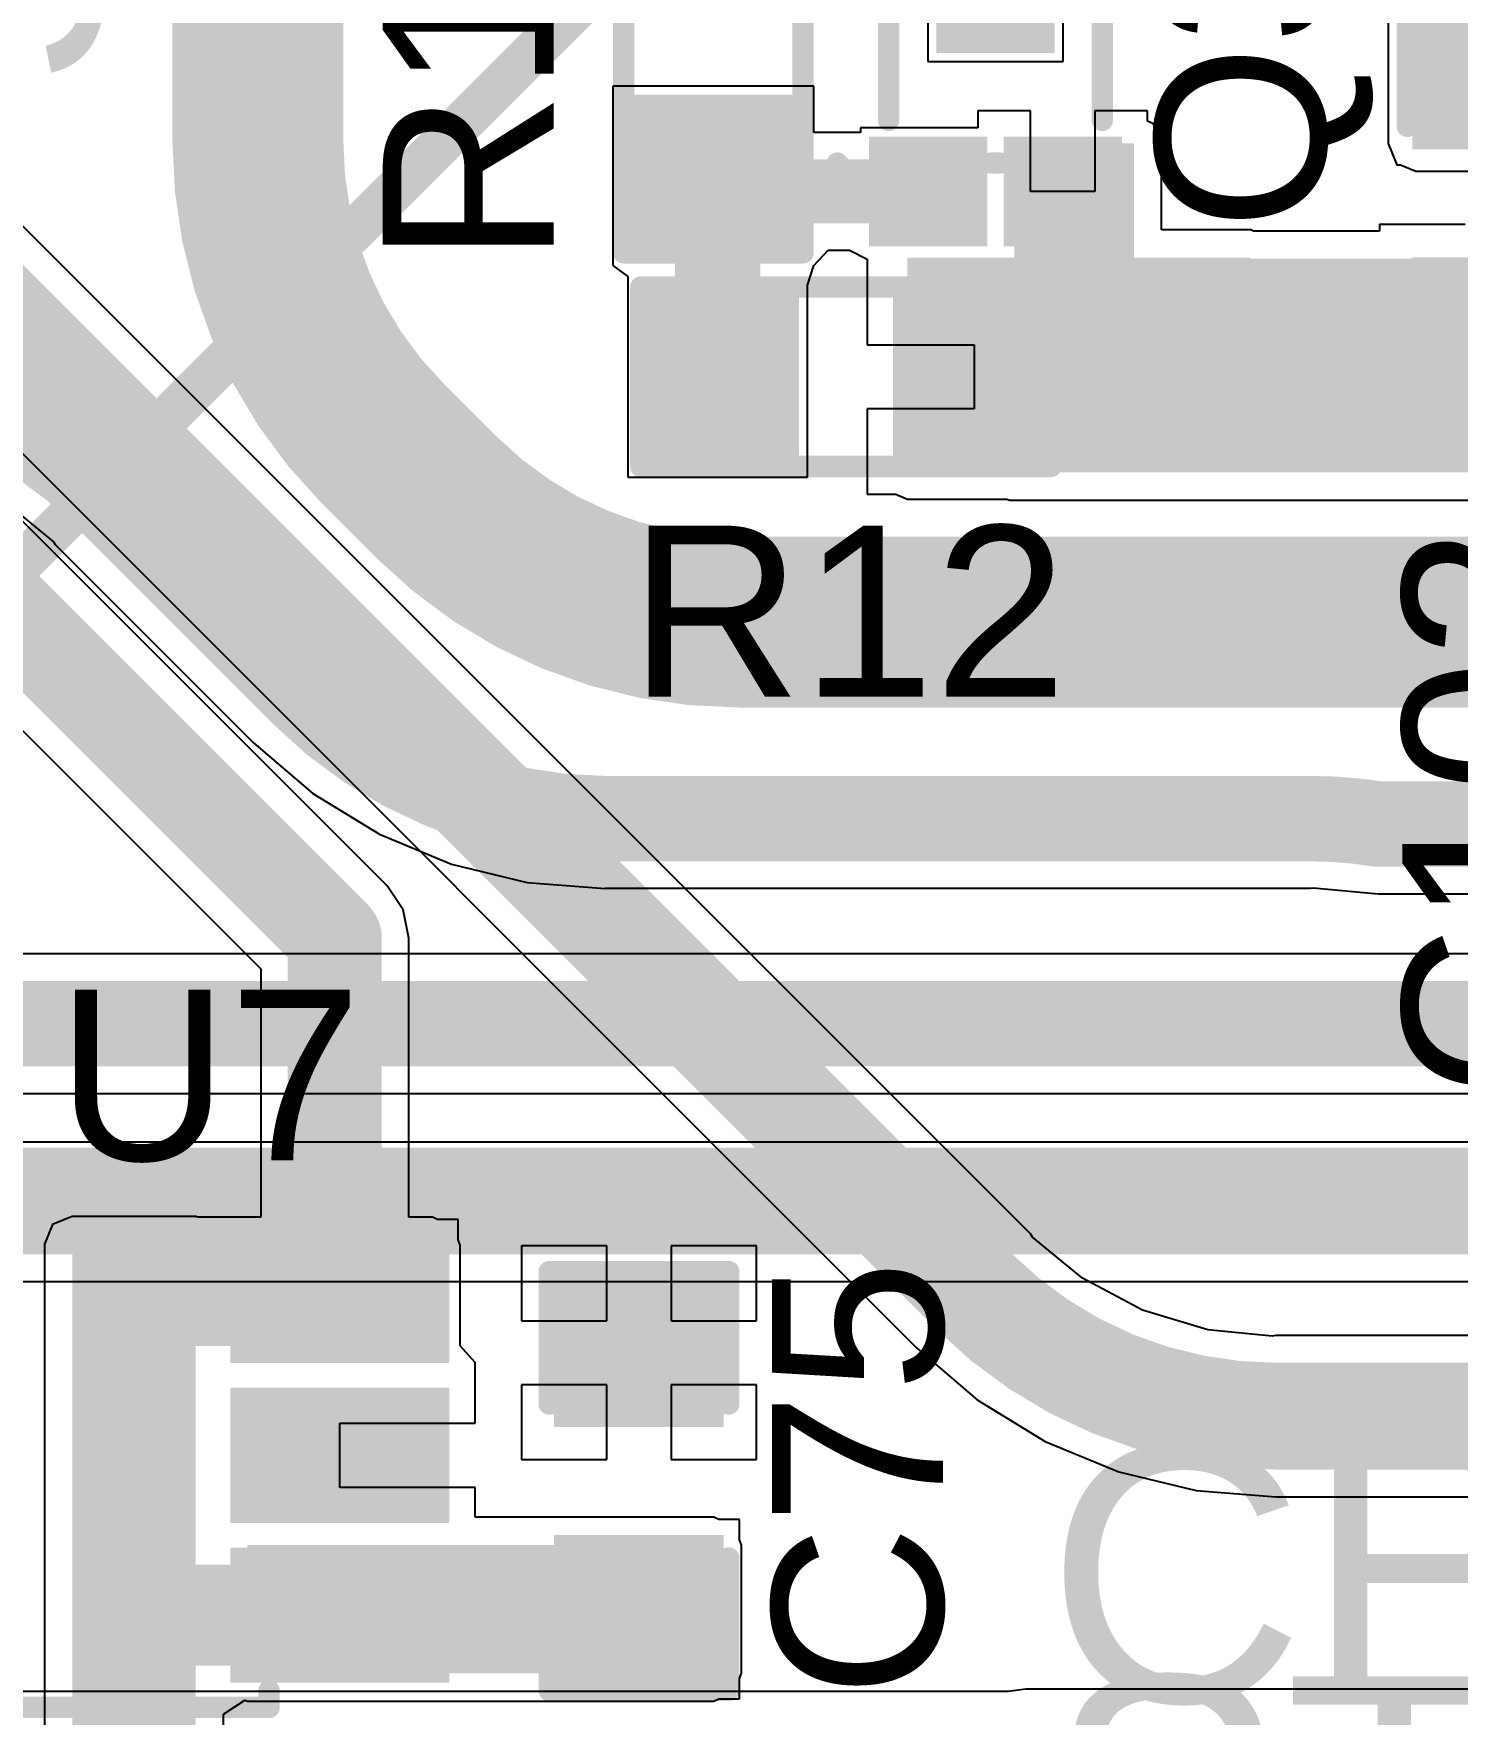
# Model space of a CAD drawing. Header units: millimetres. Extents: x -0.86 to 3.12, y -2.15 to 0.92.
# Drawn here: x 1.2378 to 1.571, y -0.8927 to -0.4994 of the extents above; entities that cross this region are included whole.
import ezdxf

# ---------------------------------------------------------------- set-up
doc = ezdxf.new("R2010")
doc.units = ezdxf.units.MM
doc.header["$MEASUREMENT"] = 0
for name, color, linetype in [('BottomLayer', 5, 'Continuous'), ('Mechanical1', 6, 'Continuous'), ('Mechanical2', 216, 'Continuous'), ('TopLayer', 1, 'Continuous'), ('TopOverlay', 2, 'Continuous'), ('TopPaste', 8, 'Continuous'), ('TopSolder', 216, 'Continuous'), ('ViaHoleLayer', 16, 'Continuous')]:
    doc.layers.add(name, color=color, linetype=linetype)
doc.styles.add('Arial', font='', dxfattribs={"height": 0.2})
doc.styles.get('Arial').set_extended_font_data('Arial')

# ---------------------------------------------------------------- blocks, each defined once
blk = doc.blocks.new('R___0603_37')
at = {"layer": 'TopLayer'}
for points in [[(-0.015, 0.0175), (-0.015, -0.0175), (-0.045, -0.0175), (-0.045, 0.0175)], [(0.045, 0.0175), (0.045, -0.0175), (0.015, -0.0175), (0.015, 0.0175)]]:
    blk.add_hatch(color=1, dxfattribs=at).paths.add_polyline_path(points)
at = {"layer": 'TopPaste'}
for points in [[(-0.015, 0.0175), (-0.015, -0.0175), (-0.045, -0.0175), (-0.045, 0.0175)], [(0.045, 0.0175), (0.045, -0.0175), (0.015, -0.0175), (0.015, 0.0175)]]:
    blk.add_hatch(color=8, dxfattribs=at).paths.add_polyline_path(points)
at = {"layer": 'TopSolder'}
for points in [[(-0.011, 0.0215), (-0.011, -0.0215), (-0.049, -0.0215), (-0.049, 0.0215)], [(0.049, 0.0215), (0.049, -0.0215), (0.011, -0.0215), (0.011, 0.0215)]]:
    blk.add_hatch(color=216, dxfattribs=at).paths.add_polyline_path(points)
at = {"layer": 'TopOverlay', "const_width": 0.005}
for points in [[(-0.048, 0.021), (0.048, 0.021)], [(-0.048, -0.021), (-0.048, 0.021)], [(0.048, -0.021), (0.048, 0.021)], [(-0.048, -0.021), (0.048, -0.021)]]:
    blk.add_lwpolyline(points, dxfattribs=at)
at = {"layer": 'TopOverlay', "const_width": 0.0025}
for points in [[(-0.04925, 0.021, 1), (-0.04675, 0.021, 1)], [(-0.04925, 0.021, 1), (-0.04675, 0.021, 1)], [(0.04675, 0.021, 1), (0.04925, 0.021, 1)], [(0.04675, 0.021, 1), (0.04925, 0.021, 1)], [(-0.04925, -0.021, 1), (-0.04675, -0.021, 1)], [(-0.04925, -0.021, 1), (-0.04675, -0.021, 1)], [(0.04675, -0.021, 1), (0.04925, -0.021, 1)], [(0.04675, -0.021, 1), (0.04925, -0.021, 1)]]:
    blk.add_lwpolyline(points, format="xyb", close=True, dxfattribs=at)
blk = doc.blocks.new('R___0603_38')
at = {"layer": 'TopLayer'}
for points in [[(-0.015, 0.0175), (-0.015, -0.0175), (-0.045, -0.0175), (-0.045, 0.0175)], [(0.045, 0.0175), (0.045, -0.0175), (0.015, -0.0175), (0.015, 0.0175)]]:
    blk.add_hatch(color=1, dxfattribs=at).paths.add_polyline_path(points)
at = {"layer": 'TopPaste'}
for points in [[(-0.015, 0.0175), (-0.015, -0.0175), (-0.045, -0.0175), (-0.045, 0.0175)], [(0.045, 0.0175), (0.045, -0.0175), (0.015, -0.0175), (0.015, 0.0175)]]:
    blk.add_hatch(color=8, dxfattribs=at).paths.add_polyline_path(points)
at = {"layer": 'TopSolder'}
for points in [[(-0.011, 0.0215), (-0.011, -0.0215), (-0.049, -0.0215), (-0.049, 0.0215)], [(0.049, 0.0215), (0.049, -0.0215), (0.011, -0.0215), (0.011, 0.0215)]]:
    blk.add_hatch(color=216, dxfattribs=at).paths.add_polyline_path(points)
at = {"layer": 'TopOverlay', "const_width": 0.005}
for points in [[(-0.048, 0.021), (0.048, 0.021)], [(-0.048, 0.021), (-0.048, -0.021)], [(0.048, 0.021), (0.048, -0.021)], [(-0.048, -0.021), (0.048, -0.021)]]:
    blk.add_lwpolyline(points, dxfattribs=at)
at = {"layer": 'TopOverlay', "const_width": 0.0025}
for points in [[(-0.04925, 0.021, 1), (-0.04675, 0.021, 1)], [(-0.04925, 0.021, 1), (-0.04675, 0.021, 1)], [(0.04675, 0.021, 1), (0.04925, 0.021, 1)], [(0.04675, 0.021, 1), (0.04925, 0.021, 1)], [(-0.04925, -0.021, 1), (-0.04675, -0.021, 1)], [(-0.04925, -0.021, 1), (-0.04675, -0.021, 1)], [(0.04675, -0.021, 1), (0.04925, -0.021, 1)], [(0.04675, -0.021, 1), (0.04925, -0.021, 1)]]:
    blk.add_lwpolyline(points, format="xyb", close=True, dxfattribs=at)
blk = doc.blocks.new('SOT_723_40')
at = {"layer": 'TopLayer'}
for points in [[(-0.00984, 0.0315), (0.00984, 0.0315), (0.00984, 0.01378), (-0.00984, 0.01378)], [(-0.02559, -0.01378), (-0.00591, -0.01378), (-0.00591, -0.0315), (-0.02559, -0.0315)], [(0.00591, -0.01378), (0.02559, -0.01378), (0.02559, -0.0315), (0.00591, -0.0315)]]:
    blk.add_hatch(color=1, dxfattribs=at).paths.add_polyline_path(points)
at = {"layer": 'TopPaste'}
for points in [[(-0.00984, 0.0315), (0.00984, 0.0315), (0.00984, 0.01378), (-0.00984, 0.01378)], [(-0.02559, -0.01378), (-0.00591, -0.01378), (-0.00591, -0.0315), (-0.02559, -0.0315)], [(0.00591, -0.01378), (0.02559, -0.01378), (0.02559, -0.0315), (0.00591, -0.0315)]]:
    blk.add_hatch(color=8, dxfattribs=at).paths.add_polyline_path(points)
at = {"layer": 'TopSolder'}
for points in [[(-0.01384, 0.0355), (0.01384, 0.0355), (0.01384, 0.00978), (-0.01384, 0.00978)], [(-0.02959, -0.00978), (-0.00191, -0.00978), (-0.00191, -0.0355), (-0.02959, -0.0355)], [(0.00191, -0.00978), (0.02959, -0.00978), (0.02959, -0.0355), (0.00191, -0.0355)]]:
    blk.add_hatch(color=216, dxfattribs=at).paths.add_polyline_path(points)
at = {"layer": 'TopOverlay', "const_width": 0.005}
for points in [[(-0.025, -0.006), (-0.025, 0.025)], [(-0.025, 0.025), (-0.015, 0.025)], [(-0.025, -0.006), (-0.025, 0.025)], [(-0.025, 0.025), (-0.015, 0.025)], [(0.015, 0.025), (0.025, 0.025)], [(0.025, -0.006), (0.025, 0.025)], [(-0.037, -0.026), (-0.037, -0.016)], [(-0.037, -0.016), (-0.032, -0.021)], [(-0.001, -0.016), (0.001, -0.016)], [(-0.037, -0.026), (-0.032, -0.021)]]:
    blk.add_lwpolyline(points, dxfattribs=at)
at = {"layer": 'TopOverlay', "const_width": 0.0025}
for points in [[(-0.02625, 0.025, 1), (-0.02375, 0.025, 1)], [(-0.02625, 0.025, 1), (-0.02375, 0.025, 1)], [(-0.02625, 0.025, 1), (-0.02375, 0.025, 1)], [(-0.02625, 0.025, 1), (-0.02375, 0.025, 1)], [(-0.01625, 0.025, 1), (-0.01375, 0.025, 1)], [(-0.01625, 0.025, 1), (-0.01375, 0.025, 1)], [(0.01375, 0.025, 1), (0.01625, 0.025, 1)], [(0.02375, 0.025, 1), (0.02625, 0.025, 1)], [(0.02375, 0.025, 1), (0.02625, 0.025, 1)], [(-0.02625, -0.006, 1), (-0.02375, -0.006, 1)], [(-0.02625, -0.006, 1), (-0.02375, -0.006, 1)], [(0.02375, -0.006, 1), (0.02625, -0.006, 1)], [(-0.03825, -0.016, 1), (-0.03575, -0.016, 1)], [(-0.03825, -0.016, 1), (-0.03575, -0.016, 1)], [(-0.00225, -0.016, 1), (0.00025, -0.016, 1)], [(-0.00025, -0.016, 1), (0.00225, -0.016, 1)], [(-0.03325, -0.021, 1), (-0.03075, -0.021, 1)], [(-0.03325, -0.021, 1), (-0.03075, -0.021, 1)], [(-0.03825, -0.026, 1), (-0.03575, -0.026, 1)], [(-0.03825, -0.026, 1), (-0.03575, -0.026, 1)]]:
    blk.add_lwpolyline(points, format="xyb", close=True, dxfattribs=at)
blk = doc.blocks.new('C___0603_65')
at = {"layer": 'TopLayer'}
for points in [[(-0.015, 0.0175), (-0.015, -0.0175), (-0.045, -0.0175), (-0.045, 0.0175)], [(0.045, 0.0175), (0.045, -0.0175), (0.015, -0.0175), (0.015, 0.0175)]]:
    blk.add_hatch(color=1, dxfattribs=at).paths.add_polyline_path(points)
at = {"layer": 'TopPaste'}
for points in [[(-0.015, 0.0175), (-0.015, -0.0175), (-0.045, -0.0175), (-0.045, 0.0175)], [(0.045, 0.0175), (0.045, -0.0175), (0.015, -0.0175), (0.015, 0.0175)]]:
    blk.add_hatch(color=8, dxfattribs=at).paths.add_polyline_path(points)
at = {"layer": 'TopSolder'}
for points in [[(-0.01264, 0.01986), (-0.01264, -0.01986), (-0.04736, -0.01986), (-0.04736, 0.01986)], [(0.04736, 0.01986), (0.04736, -0.01986), (0.01264, -0.01986), (0.01264, 0.01986)]]:
    blk.add_hatch(color=216, dxfattribs=at).paths.add_polyline_path(points)
at = {"layer": 'TopOverlay', "const_width": 0.005}
for points in [[(-0.049, 0.021), (-0.049, -0.021)], [(-0.049, 0.021), (-0.018, 0.021)], [(0.018, 0.021), (0.049, 0.021)], [(0.049, 0.021), (0.049, -0.021)], [(-0.049, -0.021), (-0.018, -0.021)], [(0.018, -0.021), (0.049, -0.021)]]:
    blk.add_lwpolyline(points, dxfattribs=at)
at = {"layer": 'TopOverlay', "const_width": 0.0025}
for points in [[(-0.05025, 0.021, 1), (-0.04775, 0.021, 1)], [(-0.05025, 0.021, 1), (-0.04775, 0.021, 1)], [(-0.01925, 0.021, 1), (-0.01675, 0.021, 1)], [(0.01675, 0.021, 1), (0.01925, 0.021, 1)], [(0.04775, 0.021, 1), (0.05025, 0.021, 1)], [(0.04775, 0.021, 1), (0.05025, 0.021, 1)], [(-0.05025, -0.021, 1), (-0.04775, -0.021, 1)], [(-0.05025, -0.021, 1), (-0.04775, -0.021, 1)], [(-0.01925, -0.021, 1), (-0.01675, -0.021, 1)], [(0.01675, -0.021, 1), (0.01925, -0.021, 1)], [(0.04775, -0.021, 1), (0.05025, -0.021, 1)], [(0.04775, -0.021, 1), (0.05025, -0.021, 1)]]:
    blk.add_lwpolyline(points, format="xyb", close=True, dxfattribs=at)
blk = doc.blocks.new('SOT_23_5_80')
at = {"layer": 'TopLayer'}
for points in [[(-0.07283, 0.04921), (-0.02953, 0.04921), (-0.02953, 0.02559), (-0.07283, 0.02559)], [(0.02953, 0.04921), (0.07283, 0.04921), (0.07283, 0.02559), (0.02953, 0.02559)], [(-0.07283, 0.01181), (-0.02953, 0.01181), (-0.02953, -0.01181), (-0.07283, -0.01181)], [(-0.07283, -0.02559), (-0.02953, -0.02559), (-0.02953, -0.04921), (-0.07283, -0.04921)], [(0.02953, -0.02559), (0.07283, -0.02559), (0.07283, -0.04921), (0.02953, -0.04921)]]:
    blk.add_hatch(color=1, dxfattribs=at).paths.add_polyline_path(points)
at = {"layer": 'TopPaste'}
for points in [[(-0.07283, 0.04921), (-0.02953, 0.04921), (-0.02953, 0.02559), (-0.07283, 0.02559)], [(0.02953, 0.04921), (0.07283, 0.04921), (0.07283, 0.02559), (0.02953, 0.02559)], [(-0.07283, 0.01181), (-0.02953, 0.01181), (-0.02953, -0.01181), (-0.07283, -0.01181)], [(-0.07283, -0.02559), (-0.02953, -0.02559), (-0.02953, -0.04921), (-0.07283, -0.04921)], [(0.02953, -0.02559), (0.07283, -0.02559), (0.07283, -0.04921), (0.02953, -0.04921)]]:
    blk.add_hatch(color=8, dxfattribs=at).paths.add_polyline_path(points)
at = {"layer": 'TopSolder'}
for points in [[(-0.07683, 0.05321), (-0.02553, 0.05321), (-0.02553, 0.02159), (-0.07683, 0.02159)], [(0.02553, 0.05321), (0.07683, 0.05321), (0.07683, 0.02159), (0.02553, 0.02159)], [(-0.07683, 0.01581), (-0.02553, 0.01581), (-0.02553, -0.01581), (-0.07683, -0.01581)], [(-0.07683, -0.02159), (-0.02553, -0.02159), (-0.02553, -0.05321), (-0.07683, -0.05321)], [(0.02553, -0.02159), (0.07683, -0.02159), (0.07683, -0.05321), (0.02553, -0.05321)]]:
    blk.add_hatch(color=216, dxfattribs=at).paths.add_polyline_path(points)
at = {"layer": 'TopOverlay', "const_width": 0.005}
for points in [[(0.03439, 0.059), (-0.03461, 0.059)], [(-0.03461, 0.059), (-0.03461, 0.05506)], [(0.03439, 0.059), (0.03439, 0.05506)], [(-0.079, 0.037), (-0.084, 0.042)], [(-0.084, 0.042), (-0.084, 0.032)], [(-0.079, 0.037), (-0.084, 0.032)], [(0.03465, 0.01732), (0.03465, -0.01646)], [(-0.03461, -0.05506), (-0.03461, -0.059)], [(0.03439, -0.05506), (0.03439, -0.059)], [(0.03439, -0.059), (-0.03461, -0.059)]]:
    blk.add_lwpolyline(points, dxfattribs=at)
at = {"layer": 'TopOverlay', "const_width": 0.0025}
for points in [[(-0.03586, 0.059, 1), (-0.03336, 0.059, 1)], [(-0.03586, 0.059, 1), (-0.03336, 0.059, 1)], [(0.03314, 0.059, 1), (0.03564, 0.059, 1)], [(0.03314, 0.059, 1), (0.03564, 0.059, 1)], [(-0.03586, 0.05506, 1), (-0.03336, 0.05506, 1)], [(0.03314, 0.05506, 1), (0.03564, 0.05506, 1)], [(-0.08525, 0.042, 1), (-0.08275, 0.042, 1)], [(-0.08525, 0.042, 1), (-0.08275, 0.042, 1)], [(-0.08025, 0.037, 1), (-0.07775, 0.037, 1)], [(-0.08025, 0.037, 1), (-0.07775, 0.037, 1)], [(-0.08525, 0.032, 1), (-0.08275, 0.032, 1)], [(-0.08525, 0.032, 1), (-0.08275, 0.032, 1)], [(0.0334, 0.01732, 1), (0.0359, 0.01732, 1)], [(0.0334, -0.01646, 1), (0.0359, -0.01646, 1)], [(-0.03586, -0.05506, 1), (-0.03336, -0.05506, 1)], [(0.03314, -0.05506, 1), (0.03564, -0.05506, 1)], [(-0.03586, -0.059, 1), (-0.03336, -0.059, 1)], [(-0.03586, -0.059, 1), (-0.03336, -0.059, 1)], [(0.03314, -0.059, 1), (0.03564, -0.059, 1)], [(0.03314, -0.059, 1), (0.03564, -0.059, 1)]]:
    blk.add_lwpolyline(points, format="xyb", close=True, dxfattribs=at)
blk = doc.blocks.new('C___0603_106')
at = {"layer": 'TopLayer'}
for points in [[(-0.015, 0.0175), (-0.015, -0.0175), (-0.045, -0.0175), (-0.045, 0.0175)], [(0.045, 0.0175), (0.045, -0.0175), (0.015, -0.0175), (0.015, 0.0175)]]:
    blk.add_hatch(color=1, dxfattribs=at).paths.add_polyline_path(points)
at = {"layer": 'TopPaste'}
for points in [[(-0.015, 0.0175), (-0.015, -0.0175), (-0.045, -0.0175), (-0.045, 0.0175)], [(0.045, 0.0175), (0.045, -0.0175), (0.015, -0.0175), (0.015, 0.0175)]]:
    blk.add_hatch(color=8, dxfattribs=at).paths.add_polyline_path(points)
at = {"layer": 'TopSolder'}
for points in [[(-0.01264, 0.01986), (-0.01264, -0.01986), (-0.04736, -0.01986), (-0.04736, 0.01986)], [(0.04736, 0.01986), (0.04736, -0.01986), (0.01264, -0.01986), (0.01264, 0.01986)]]:
    blk.add_hatch(color=216, dxfattribs=at).paths.add_polyline_path(points)
at = {"layer": 'TopOverlay', "const_width": 0.005}
for points in [[(-0.049, -0.021), (-0.049, 0.021)], [(-0.018, 0.021), (-0.049, 0.021)], [(0.049, 0.021), (0.018, 0.021)], [(0.049, -0.021), (0.049, 0.021)], [(-0.018, -0.021), (-0.049, -0.021)], [(0.049, -0.021), (0.018, -0.021)]]:
    blk.add_lwpolyline(points, dxfattribs=at)
at = {"layer": 'TopOverlay', "const_width": 0.0025}
for points in [[(-0.05025, 0.021, 1), (-0.04775, 0.021, 1)], [(-0.05025, 0.021, 1), (-0.04775, 0.021, 1)], [(-0.01925, 0.021, 1), (-0.01675, 0.021, 1)], [(0.01675, 0.021, 1), (0.01925, 0.021, 1)], [(0.04775, 0.021, 1), (0.05025, 0.021, 1)], [(0.04775, 0.021, 1), (0.05025, 0.021, 1)], [(-0.05025, -0.021, 1), (-0.04775, -0.021, 1)], [(-0.05025, -0.021, 1), (-0.04775, -0.021, 1)], [(-0.01925, -0.021, 1), (-0.01675, -0.021, 1)], [(0.01675, -0.021, 1), (0.01925, -0.021, 1)], [(0.04775, -0.021, 1), (0.05025, -0.021, 1)], [(0.04775, -0.021, 1), (0.05025, -0.021, 1)]]:
    blk.add_lwpolyline(points, format="xyb", close=True, dxfattribs=at)

msp = doc.modelspace()

# ---------------------------------------------------------------- hatches: boundary and pattern name
at = {"layer": 'BottomLayer'}
h = msp.add_hatch(color=5, dxfattribs=at)
edge = h.paths.add_edge_path()
edge.add_arc((1.53628, -0.57105), 0.01181, 0, 360)
at = {"layer": 'TopLayer'}
for points in [[(1.72103, -0.52505), (1.72103, -0.47605), (1.56128, -0.47605), (1.56128, -0.52505)], [(1.46728, -0.56105), (1.49528, -0.56105), (1.49528, -0.52505), (1.46728, -0.52505)], [(1.52262, -0.60176), (1.52262, -0.55176), (1.44228, -0.55176), (1.44228, -0.60176)], [(1.67328, -0.60205), (1.67328, -0.55205), (1.46628, -0.55205), (1.46628, -0.60205)], [(1.24683, -1.0524), (1.27574, -1.0524), (1.27574, -0.78262), (1.24683, -0.78262)], [(1.25528, -0.80646), (1.33111, -0.80646), (1.33111, -0.78283), (1.25528, -0.78283)], [(1.28781, -0.88305), (1.39696, -0.88305), (1.39696, -0.85305), (1.28781, -0.85305)], [(1.25528, -0.88126), (1.33111, -0.88126), (1.33111, -0.85764), (1.25528, -0.85764)]]:
    msp.add_hatch(color=1, dxfattribs=at).paths.add_polyline_path(points)
h = msp.add_hatch(color=1, dxfattribs=at)
edge = h.paths.add_edge_path()
edge.add_arc((1.53628, -0.57105), 0.01181, 0, 360)
at = {"layer": 'ViaHoleLayer'}
h = msp.add_hatch(color=16, dxfattribs=at)
edge = h.paths.add_edge_path()
edge.add_arc((1.53628, -0.57105), 0.00591, 0, 360)

# ---------------------------------------------------------------- linework, layer by layer
at = {"layer": 'BottomLayer'}
for p, q in [((1.23029, -0.60828), (1.24244, -0.61825)), ((1.24244, -0.61825), (1.24285, -0.61887)), ((1.24285, -0.61887), (1.28928, -0.66529)), ((1.28928, -0.66529), (1.28924, -0.66532)), ((1.28924, -0.66532), (1.30313, -0.67718)), ((1.30313, -0.67718), (1.3187, -0.68672)), ((1.3187, -0.68672), (1.33556, -0.69371)), ((1.33556, -0.69371), (1.35332, -0.69797)), ((1.35332, -0.69797), (1.37152, -0.69941)), ((1.37152, -0.69941), (1.37152, -0.69936)), ((1.37152, -0.69936), (1.53657, -0.69936)), ((1.53657, -0.69936), (1.5373, -0.69921)), ((1.5373, -0.69921), (1.54985, -0.70045)), ((1.54985, -0.70045), (1.54985, -0.70045)), ((1.54985, -0.70045), (1.55244, -0.70063)), ((1.55244, -0.70063), (1.55464, -0.70063)), ((1.55464, -0.70063), (1.74334, -0.70063)), ((1.74112, -0.71473), (0.87625, -0.71473)), ((0.87625, -0.74736), (1.74112, -0.74736)), ((1.73712, -0.75873), (0.88607, -0.75873)), ((0.88607, -0.79136), (1.73712, -0.79136)), ((1.46586, -0.88733), (1.13015, -0.88733)), ((1.47003, -0.88678), (1.46586, -0.88733)), ((1.72316, -0.88678), (1.47003, -0.88678))]:
    msp.add_line(p, q, dxfattribs=at)
for points, const_width in [([(1.29028, -0.52463), (1.29028, -0.29077)], 0.04), ([(1.53628, -0.57105), (1.63589, -0.57105)], 0.025), ([(1.31957, -0.59534), (1.33199, -0.60776)], 0.04), ([(1.25439, -0.60734), (1.30081, -0.65376)], 0.02), ([(1.4027, -0.63705), (1.66999, -0.63705)], 0.04), ([(1.37152, -0.68305), (1.53657, -0.68305)], 0.02), ([(1.55244, -0.68431), (1.55244, -0.68431)], 0.02), ([(1.55244, -0.68431), (1.74334, -0.68431)], 0.02), ([(0.87625, -0.73105), (1.74828, -0.73105)], 0.02), ([(0.88607, -0.77505), (1.74428, -0.77505)], 0.02)]:
    msp.add_lwpolyline(points, dxfattribs=dict(at, const_width=const_width))
for points, const_width in [([(1.28028, -0.52463, 1), (1.30028, -0.52463, 1)], 0.02), ([(1.28028, -0.52463, 1), (1.30028, -0.52463, 1)], 0.02), ([(1.53003, -0.57105, 1), (1.54253, -0.57105, 1)], 0.0125), ([(1.30957, -0.59534, 1), (1.32957, -0.59534, 1)], 0.02), ([(1.30957, -0.59534, 1), (1.32957, -0.59534, 1)], 0.02), ([(1.32199, -0.60776, 1), (1.34199, -0.60776, 1)], 0.02), ([(1.32199, -0.60776, 1), (1.34199, -0.60776, 1)], 0.02), ([(1.24939, -0.60734, 1), (1.25939, -0.60734, 1)], 0.01), ([(1.24939, -0.60734, 1), (1.25939, -0.60734, 1)], 0.01), ([(1.3927, -0.63705, 1), (1.4127, -0.63705, 1)], 0.02), ([(1.3927, -0.63705, 1), (1.4127, -0.63705, 1)], 0.02), ([(1.29581, -0.65376, 1), (1.30581, -0.65376, 1)], 0.01), ([(1.29581, -0.65376, 1), (1.30581, -0.65376, 1)], 0.01), ([(1.36652, -0.68305, 1), (1.37652, -0.68305, 1)], 0.01), ([(1.36652, -0.68305, 1), (1.37652, -0.68305, 1)], 0.01), ([(1.53157, -0.68305, 1), (1.54157, -0.68305, 1)], 0.01), ([(1.53157, -0.68305, 1), (1.54157, -0.68305, 1)], 0.01), ([(1.54744, -0.68431, 1), (1.55744, -0.68431, 1)], 0.01), ([(1.54744, -0.68431, 1), (1.55744, -0.68431, 1)], 0.01), ([(1.54744, -0.68431, 1), (1.55744, -0.68431, 1)], 0.01), ([(1.54744, -0.68431, 1), (1.55744, -0.68431, 1)], 0.01)]:
    msp.add_lwpolyline(points, format="xyb", close=True, dxfattribs=dict(at, const_width=const_width))
for points, const_width in [([(1.31957, -0.59534, -0.198912), (1.29028, -0.52463)], 0.04), ([(1.18368, -0.57805, -0.198912), (1.25439, -0.60734)], 0.02), ([(1.4027, -0.63705, -0.198912), (1.33199, -0.60776)], 0.04), ([(1.37152, -0.68305, -0.198912), (1.30081, -0.65376)], 0.02), ([(1.53657, -0.68305, -0.039866), (1.55244, -0.68431)], 0.02)]:
    msp.add_lwpolyline(points, format="xyb", dxfattribs=dict(at, const_width=const_width))
at = {"layer": 'Mechanical1', "const_width": 0.01}
msp.add_lwpolyline([(0.04081, 0.0156, -3.064051), (0.02964, -1.5299)], format="xyb", dxfattribs=at)
for points in [[(1.09328, -0.76505), (2.17428, 0.31595)], [(-0.40372, -0.76505), (2.58934, -0.76505)]]:
    msp.add_lwpolyline(points, dxfattribs=at)
at = {"layer": 'Mechanical2', "const_width": 0.01}
msp.add_lwpolyline([(1.99867, 0.21567, -1.122171), (-0.01159, -1.51329)], format="xyb", dxfattribs=at)
at = {"layer": 'TopLayer'}
for p, q in [((1.44703, -0.47615), (1.44703, -0.50587)), ((1.47872, -0.50587), (1.47872, -0.47615)), ((1.55478, -0.47605), (1.55478, -0.52505)), ((1.44703, -0.50587), (1.47872, -0.50587)), ((1.42038, -0.51165), (1.37338, -0.51165)), ((1.37338, -0.51165), (1.37338, -0.55365)), ((1.42038, -0.52252), (1.42038, -0.51165)), ((1.47111, -0.78025), (1.20658, -0.51573)), ((1.47112, -0.51742), (1.45878, -0.51742)), ((1.45878, -0.51742), (1.45878, -0.52142)), ((1.47112, -0.53628), (1.47112, -0.51742)), ((1.49847, -0.51742), (1.48612, -0.51742)), ((1.48612, -0.51742), (1.48612, -0.53628)), ((1.49847, -0.51987), (1.49847, -0.51742)), ((1.43129, -0.52252), (1.42038, -0.52252)), ((1.45878, -0.52142), (1.43129, -0.52142)), ((1.43129, -0.52142), (1.43129, -0.52252)), ((1.49987, -0.52045), (1.49847, -0.51987)), ((1.50177, -0.52505), (1.49987, -0.52045)), ((1.50177, -0.54527), (1.50177, -0.52505)), ((1.55478, -0.52505), (1.55669, -0.52964)), ((1.55669, -0.52964), (1.55678, -0.52968)), ((1.55678, -0.52968), (1.55678, -0.53005)), ((1.55678, -0.53005), (1.55767, -0.53005)), ((1.55767, -0.53005), (1.56128, -0.53154)), ((1.56128, -0.53154), (1.72103, -0.53154)), ((1.32053, -0.69879), (1.15786, -0.53611)), ((1.48612, -0.53628), (1.47112, -0.53628)), ((1.17991, -0.5424), (1.44443, -0.80693)), ((1.52262, -0.54527), (1.50177, -0.54527)), ((1.52331, -0.54555), (1.52262, -0.54527)), ((1.55278, -0.54555), (1.52331, -0.54555)), ((1.57278, -0.54405), (1.55278, -0.54405)), ((1.55278, -0.54405), (1.55278, -0.54555)), ((1.42038, -0.55365), (1.42376, -0.55005)), ((1.42376, -0.55005), (1.42875, -0.55005)), ((1.42875, -0.55005), (1.43288, -0.55215)), ((1.37338, -0.55365), (1.37338, -0.55365)), ((1.37338, -0.55365), (1.37688, -0.55615)), ((1.41888, -0.55822), (1.42038, -0.55365)), ((1.43288, -0.55215), (1.43288, -0.57215)), ((1.37688, -0.55615), (1.37688, -0.60315)), ((1.41888, -0.60315), (1.41888, -0.55822)), ((1.13334, -0.56062), (1.29095, -0.71823)), ((1.43288, -0.57215), (1.45788, -0.57215)), ((1.45788, -0.57215), (1.45788, -0.58715)), ((1.45788, -0.58715), (1.43288, -0.58715)), ((1.43288, -0.58715), (1.43288, -0.60715)), ((1.37688, -0.60315), (1.41888, -0.60315)), ((1.43288, -0.60715), (1.4396, -0.60715)), ((1.4396, -0.60715), (1.44228, -0.60826)), ((1.44228, -0.60826), (1.46559, -0.60826)), ((1.46559, -0.60826), (1.46628, -0.60854)), ((1.46628, -0.60854), (1.67328, -0.60854)), ((1.32429, -0.70441), (1.32053, -0.69879)), ((1.32053, -0.69879), (1.32053, -0.69879)), ((1.32561, -0.71105), (1.32429, -0.70441)), ((1.32561, -0.77634), (1.32561, -0.71105)), ((1.32561, -0.71105), (1.32561, -0.71105)), ((1.29095, -0.71823), (1.29095, -0.77634)), ((1.24224, -0.77803), (1.24033, -0.78262)), ((1.24683, -0.77613), (1.24224, -0.77803)), ((1.27574, -0.77613), (1.24683, -0.77613)), ((1.27626, -0.77634), (1.27574, -0.77613)), ((1.29095, -0.77634), (1.27626, -0.77634)), ((1.33111, -0.77634), (1.32561, -0.77634)), ((1.33231, -0.77683), (1.33111, -0.77634)), ((1.33711, -0.77683), (1.33231, -0.77683)), ((1.33711, -0.78164), (1.33711, -0.77683)), ((1.24033, -0.78262), (1.24033, -1.0524)), ((1.33761, -0.78283), (1.33711, -0.78164)), ((1.47159, -0.78098), (1.47111, -0.78025)), ((1.48326, -0.79055), (1.47159, -0.78098)), ((1.33761, -0.80646), (1.33761, -0.78283)), ((1.37196, -0.78305), (1.35196, -0.78305)), ((1.35196, -0.78305), (1.35196, -0.80055)), ((1.37196, -0.80055), (1.37196, -0.78305)), ((1.40696, -0.78305), (1.38696, -0.78305)), ((1.38696, -0.78305), (1.38696, -0.80055)), ((1.40696, -0.80055), (1.40696, -0.78305)), ((1.49733, -0.79808), (1.48326, -0.79055)), ((1.5126, -0.80271), (1.49733, -0.79808)), ((1.35196, -0.80055), (1.37196, -0.80055)), ((1.38696, -0.80055), (1.40696, -0.80055)), ((1.52763, -0.80419), (1.5126, -0.80271)), ((1.52848, -0.80402), (1.52763, -0.80419)), ((1.64628, -0.80402), (1.52848, -0.80402)), ((1.34106, -0.81024), (1.33761, -0.80646)), ((1.44443, -0.80693), (1.44443, -0.80693)), ((1.44443, -0.80693), (1.45861, -0.81904)), ((1.34111, -0.81024), (1.34106, -0.81024)), ((1.34111, -0.82455), (1.34111, -0.81024)), ((1.37196, -0.81555), (1.35196, -0.81555)), ((1.35196, -0.81555), (1.35196, -0.83305)), ((1.37196, -0.83305), (1.37196, -0.81555)), ((1.40696, -0.81555), (1.38696, -0.81555)), ((1.38696, -0.81555), (1.38696, -0.83305)), ((1.40696, -0.83305), (1.40696, -0.81555)), ((1.45861, -0.81904), (1.47452, -0.82879)), ((1.30946, -0.83955), (1.30946, -0.82455)), ((1.30946, -0.82455), (1.34111, -0.82455)), ((1.47452, -0.82879), (1.49175, -0.83593)), ((1.35196, -0.83305), (1.37196, -0.83305)), ((1.38696, -0.83305), (1.40696, -0.83305)), ((1.49175, -0.83593), (1.50989, -0.84028)), ((1.34111, -0.83955), (1.30946, -0.83955)), ((1.34111, -0.84655), (1.34111, -0.83955)), ((1.50989, -0.84028), (1.52848, -0.84175)), ((1.52848, -0.84175), (1.52848, -0.84174)), ((1.52848, -0.84174), (1.64628, -0.84174)), ((1.39696, -0.84655), (1.34111, -0.84655)), ((1.39815, -0.84705), (1.39696, -0.84655)), ((1.40296, -0.84705), (1.39815, -0.84705)), ((1.40296, -0.85185), (1.40296, -0.84705)), ((1.40345, -0.85305), (1.40296, -0.85185)), ((1.40345, -0.88305), (1.40345, -0.85305)), ((1.40296, -0.88424), (1.40345, -0.88305)), ((1.40296, -0.88905), (1.40296, -0.88424)), ((1.28224, -0.89265), (1.28724, -0.88931)), ((1.28224, -0.9524), (1.28224, -0.89265)), ((1.28724, -0.88931), (1.28781, -0.88954)), ((1.28781, -0.88954), (1.39696, -0.88954)), ((1.39696, -0.88954), (1.39815, -0.88905)), ((1.39815, -0.88905), (1.40296, -0.88905))]:
    msp.add_line(p, q, dxfattribs=at)
for points, const_width in [([(1.19325, -0.52907), (1.45777, -0.79359)], 0.025), ([(1.39788, -0.57965), (1.39788, -0.53506)], 0.02), ([(1.40566, -0.53628), (1.44713, -0.53628)], 0.015), ([(1.47862, -0.57524), (1.47862, -0.53628)], 0.012), ([(1.14228, -0.54505), (1.30828, -0.71105)], 0.022), ([(1.45788, -0.58165), (1.48128, -0.58165)], 0.012), ([(1.53628, -0.58165), (1.56849, -0.58165)], 0.012), ([(1.30828, -0.79383), (1.30828, -0.71105)], 0.022), ([(1.30828, -0.79383), (1.30865, -0.79383)], 0.022), ([(1.30865, -0.79383), (1.30946, -0.79465)], 0.022), ([(1.52848, -0.82288), (1.64628, -0.82288)], 0.025)]:
    msp.add_lwpolyline(points, dxfattribs=dict(at, const_width=const_width))
for points, const_width in [([(1.39688, -0.53465, -0.001695), (1.39689, -0.53466)], 0.02), ([(1.39689, -0.53466, -0.197151), (1.39788, -0.53706)], 0.02), ([(1.59988, -0.56865, -0.198912), (1.56849, -0.58165)], 0.012), ([(1.48128, -0.58165, -0.198912), (1.47862, -0.57524)], 0.012), ([(1.52848, -0.82288, -0.198912), (1.45777, -0.79359)], 0.025), ([(1.38284, -0.86945, -0.198912), (1.37946, -0.86805)], 0.022)]:
    msp.add_lwpolyline(points, format="xyb", dxfattribs=dict(at, const_width=const_width))
for points, const_width in [([(1.39188, -0.53465, 1), (1.40188, -0.53465, 1)], 0.01), ([(1.39189, -0.53466, 1), (1.40189, -0.53466, 1)], 0.01), ([(1.39189, -0.53466, 1), (1.40189, -0.53466, 1)], 0.01), ([(1.39288, -0.53506, 1), (1.40288, -0.53506, 1)], 0.01), ([(1.39288, -0.53706, 1), (1.40288, -0.53706, 1)], 0.01), ([(1.40191, -0.53628, 1), (1.40941, -0.53628, 1)], 0.0075), ([(1.44338, -0.53628, 1), (1.45088, -0.53628, 1)], 0.0075), ([(1.47562, -0.53628, 1), (1.48162, -0.53628, 1)], 0.006), ([(1.39288, -0.57965, 1), (1.40288, -0.57965, 1)], 0.01), ([(1.47562, -0.57524, 1), (1.48162, -0.57524, 1)], 0.006), ([(1.47562, -0.57524, 1), (1.48162, -0.57524, 1)], 0.006), ([(1.45488, -0.58165, 1), (1.46088, -0.58165, 1)], 0.006), ([(1.47828, -0.58165, 1), (1.48428, -0.58165, 1)], 0.006), ([(1.47828, -0.58165, 1), (1.48428, -0.58165, 1)], 0.006), ([(1.53328, -0.58165, 1), (1.53928, -0.58165, 1)], 0.006), ([(1.56549, -0.58165, 1), (1.57149, -0.58165, 1)], 0.006), ([(1.56549, -0.58165, 1), (1.57149, -0.58165, 1)], 0.006), ([(1.30278, -0.71105, 1), (1.31378, -0.71105, 1)], 0.011), ([(1.30278, -0.71105, 1), (1.31378, -0.71105, 1)], 0.011), ([(1.45152, -0.79359, 1), (1.46402, -0.79359, 1)], 0.0125), ([(1.45152, -0.79359, 1), (1.46402, -0.79359, 1)], 0.0125), ([(1.30278, -0.79383, 1), (1.31378, -0.79383, 1)], 0.011), ([(1.30278, -0.79383, 1), (1.31378, -0.79383, 1)], 0.011), ([(1.30315, -0.79383, 1), (1.31415, -0.79383, 1)], 0.011), ([(1.30315, -0.79383, 1), (1.31415, -0.79383, 1)], 0.011), ([(1.30396, -0.79465, 1), (1.31496, -0.79465, 1)], 0.011), ([(1.52223, -0.82288, 1), (1.53473, -0.82288, 1)], 0.0125), ([(1.52223, -0.82288, 1), (1.53473, -0.82288, 1)], 0.0125), ([(1.37396, -0.86805, 1), (1.38496, -0.86805, 1)], 0.011), ([(1.37734, -0.86945, 1), (1.38834, -0.86945, 1)], 0.011)]:
    msp.add_lwpolyline(points, format="xyb", close=True, dxfattribs=dict(at, const_width=const_width))

# ---------------------------------------------------------------- block references
for name, p, rotation in [('R___0603_38', (1.39688, -0.50265), 90), ('C___0603_65', (1.58028, -0.53905), 90), ('SOT_23_5_80', (1.25828, -0.83205), 180), ('C___0603_106', (1.37946, -0.83805), 270)]:
    msp.add_blockref(name, p, dxfattribs=dict(rotation=rotation))
for name, p in [('SOT_723_40', (1.46288, -0.51365)), ('R___0603_37', (1.42788, -0.57965))]:
    msp.add_blockref(name, p)

# ---------------------------------------------------------------- texts
at = {"layer": 'TopOverlay', "style": 'Arial'}
for s, height, rotation, p in [('SB13', 0.05, 90, (1.25391, -0.51166)), ('R11', 0.04, 90, (1.35949, -0.5533)), ('Q3', 0.04, 90, (1.54027, -0.54537)), ('C102', 0.04, 90, (1.59815, -0.74836)), ('C75', 0.04, 90, (1.45063, -0.88876)), ('CHARGING', 0.06, 360, (1.47474, -0.88975)), ('STANDBY', 0.06, 360, (1.47474, -0.94375))]:
    msp.add_text(s, height=height, rotation=rotation, dxfattribs=at).set_placement(p)
for s, p in [('R12', (1.37716, -0.65449)), ('U7', (1.24314, -0.76304))]:
    msp.add_text(s, height=0.04, dxfattribs=at).set_placement(p)

doc.saveas('drawing.dxf')
